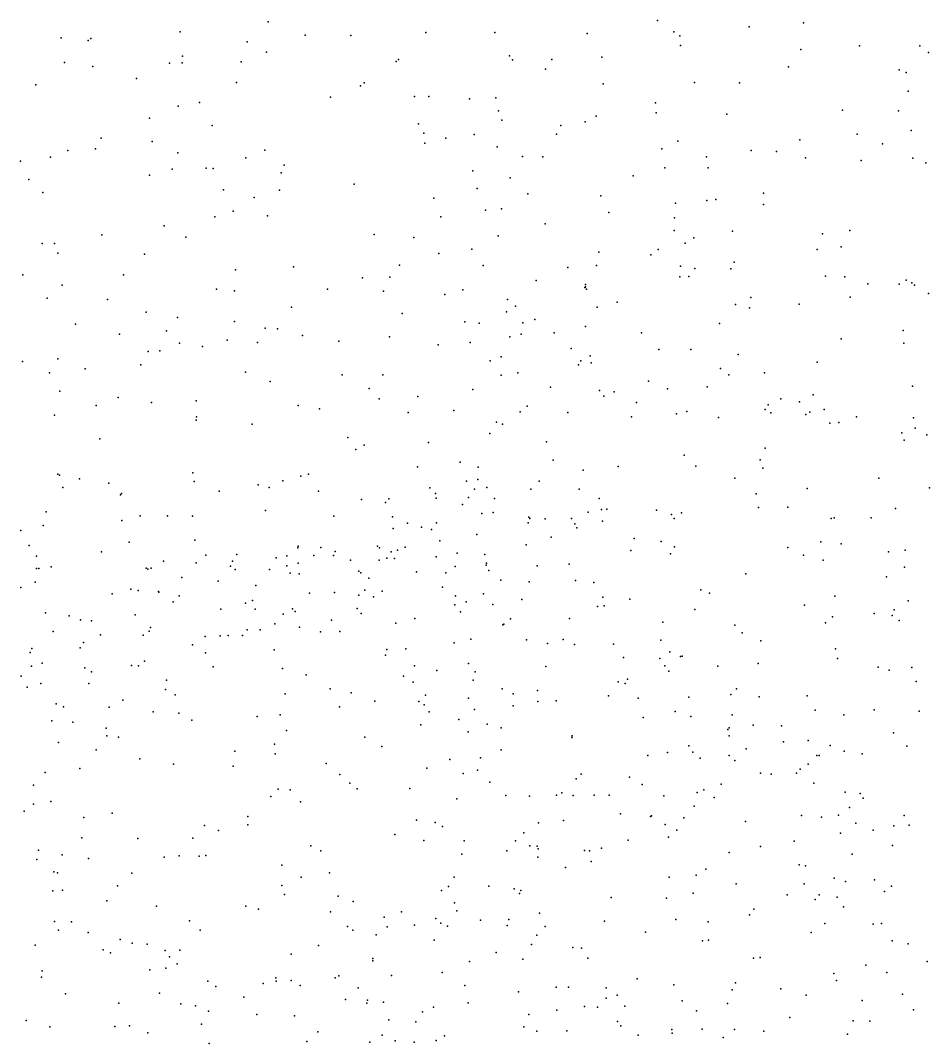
# Model space of a CAD drawing. Header units: metres. Extents: x -25 to 25, y -27.8 to 27.8.
# Drawn here: x 7.554 to 9.096, y 5.225 to 6.961 of the extents above; entities that cross this region are included whole.
import ezdxf

# ---------------------------------------------------------------- set-up
doc = ezdxf.new("R2010")
doc.units = ezdxf.units.M

msp = doc.modelspace()

# ---------------------------------------------------------------- linework, layer by layer
for p in [(8.6349, 6.9607, 13.0576), (7.9742, 6.9582, 12.2411), (8.7904, 6.9497, -18.005), (8.8825, 6.9565, -21.3429), (7.6225, 6.9315, 11.4226), (7.6686, 6.9269, 4.0094), (7.6732, 6.9301, 21.6245), (7.8247, 6.9416, 3.9499), (8.037, 6.9358, 24.085), (8.1145, 6.935, 9.3037), (8.2418, 6.94, 9.4309), (8.3588, 6.9404, 2.4988), (8.5154, 6.9385, -4.5682), (8.6625, 6.9412, 3.2483), (8.6728, 6.9349, 22.3196), (7.9382, 6.9243, 9.2687), (8.6735, 6.9181, -21.5217), (8.8782, 6.9114, 3.0968), (8.9776, 6.9177, 13.6088), (9.0797, 6.9176, -4.3207), (7.8285, 6.9003, 12.149), (7.9712, 6.907, 25.7129), (8.1915, 6.8913, 16.0031), (8.1954, 6.8945, 16.3012), (8.3838, 6.9006, -5.316), (8.3888, 6.8941, 9.5627), (8.4555, 6.8944, -5.8496), (8.5401, 6.8985, 24.3104), (9.0945, 6.9064, 18.9933), (7.6287, 6.8891, -11.8344), (7.6767, 6.8826, 1.3898), (7.8069, 6.8884, -11.5517), (7.8283, 6.8888, 24.011), (7.9281, 6.8904, -22.2799), (8.4447, 6.878, -4.787), (8.8569, 6.8822, 3.0555), (9.045, 6.8772, 10.5325), (7.7504, 6.862, -10.8332), (9.0569, 6.8722, 19.1772), (7.5796, 6.8514, 23.7657), (7.9202, 6.8557, -22.829), (8.1306, 6.8498, 21.703), (8.1369, 6.8549, 25.705), (8.5426, 6.8534, 22.0005), (8.6973, 6.8554, 13.2354), (8.7741, 6.8546, 24.6757), (9.0604, 6.8407, -21.1595), (8.0797, 6.8305, 3.7135), (8.2221, 6.8317, 15.5237), (8.2469, 6.8315, 1.7298), (8.3159, 6.8279, 12.6047), (8.3606, 6.8293, 15.3666), (7.8213, 6.8154, -23.1553), (7.8578, 6.8216, 21.6975), (8.3652, 6.8075, 2.1757), (8.6311, 6.8211, 24.4443), (8.9486, 6.8086, -5.8326), (9.0439, 6.8071, 18.8223), (7.7724, 6.795, 12.262), (8.3708, 6.7914, 1.9106), (8.512, 6.7889, 2.7305), (8.5304, 6.7983, 16.4267), (8.6327, 6.8042, 9.7752), (8.7524, 6.8015, 15.1371), (7.8789, 6.7826, -11.7312), (8.2294, 6.7852, 24.1735), (8.238, 6.7697, 15.7657), (8.4705, 6.7826, 15.2605), (9.0652, 6.7742, 13.73), (7.6908, 6.7612, 9.7978), (7.777, 6.7556, 9.6609), (8.24, 6.7523, 16.1171), (8.2753, 6.761, 21.7584), (8.3235, 6.7674, -21.7731), (8.4633, 6.7679, 12.7728), (8.6692, 6.7557, 25.2747), (8.8765, 6.7583, 10.0854), (8.9734, 6.7676, 14.958), (7.634, 6.7399, -10.6286), (7.6809, 6.743, -12.0358), (7.8206, 6.7359, -11.0375), (7.9685, 6.7409, 12.3895), (8.3624, 6.7464, 25.6135), (8.6422, 6.7428, -5.8389), (8.7935, 6.74, 3.2417), (8.8365, 6.7384, 16.3924), (9.0166, 6.7512, 3.1484), (7.5537, 6.722, 9.9556), (7.6046, 6.7285, 25.7786), (7.9364, 6.7278, 24.0617), (8.4058, 6.73, 2.4417), (8.4404, 6.7296, 9.5901), (8.7181, 6.7294, 22.3943), (8.8861, 6.7278, 19.1068), (8.9806, 6.7231, -4.1297), (9.0681, 6.7272, 18.624), (9.0903, 6.719, 3.11), (7.811, 6.7082, 25.7309), (7.8686, 6.7102, 3.9498), (7.8809, 6.7098, -22.9826), (7.9962, 6.7023, 3.7944), (8.0014, 6.7151, -11.4509), (8.3211, 6.7053, 3.5301), (8.6471, 6.7105, 22.1965), (8.721, 6.7105, 25.0263), (7.5677, 6.691, 12.1764), (7.7728, 6.6983, 23.8837), (8.1199, 6.6832, 12.4902), (8.3848, 6.6936, 24.3088), (8.5933, 6.6973, 3.3993), (7.5915, 6.6688, 4.0702), (7.8983, 6.6731, 1.5105), (7.9932, 6.673, 25.7127), (8.3287, 6.6757, -5.3688), (8.4146, 6.6666, 15.3704), (8.8148, 6.6674, 9.9456), (7.9504, 6.6603, -21.9477), (8.2552, 6.6594, 15.9473), (8.5384, 6.6633, -21.6021), (8.6653, 6.6508, 15.1124), (8.7182, 6.655, 9.8131), (8.7336, 6.6571, 13.2813), (8.8147, 6.6483, 18.8831), (7.9149, 6.6373, -11.2536), (8.3431, 6.6388, -4.718), (8.3702, 6.6409, 21.8174), (8.552, 6.6347, 9.6478), (7.8838, 6.6277, -22.355), (7.9729, 6.6295, -12.013), (8.2673, 6.6277, 15.6985), (8.4443, 6.6159, 25.5076), (8.6634, 6.6256, 25.1691), (7.6917, 6.5971, 23.6403), (7.7973, 6.6122, 9.5389), (8.1538, 6.5974, -11.5779), (8.6632, 6.6043, 24.7864), (8.7618, 6.6034, 3.3378), (8.9147, 6.5988, 18.6187), (8.9614, 6.6042, 19.5302), (7.5905, 6.5822, -12.1755), (7.6114, 6.582, 21.7913), (7.8346, 6.5932, -22.1535), (8.2213, 6.5922, 9.4288), (8.3641, 6.5954, 16.3229), (8.6816, 6.5826, 18.9464), (8.6963, 6.592, 19.2475), (7.6174, 6.566, 25.8606), (7.7642, 6.5643, 12.3146), (8.2638, 6.5651, -11.8751), (8.3197, 6.5728, -5.5713), (8.535, 6.5678, 24.576), (8.6235, 6.5628, 12.9002), (8.6361, 6.572, 3.0041), (8.9059, 6.5721, 13.6353), (8.9463, 6.5766, -21.2), (8.1969, 6.5457, 12.5088), (8.3389, 6.5448, 1.6696), (8.5315, 6.5452, 25.382), (8.6739, 6.544, -21.4429), (8.765, 6.5504, 16.3582), (7.5579, 6.5294, 19.1068), (7.7284, 6.5294, -11.0312), (7.9188, 6.5377, 21.8491), (8.0171, 6.5429, 3.7831), (8.4824, 6.5417, 2.1535), (8.6979, 6.5396, 13.0941), (8.7593, 6.5394, 19.4574), (8.9198, 6.5267, 3.3197), (7.6243, 6.5118, 12.2535), (8.1343, 6.5242, -12.1403), (8.1804, 6.525, 3.6362), (8.4286, 6.5194, 3.5053), (8.5125, 6.5128, 18.9914), (8.6729, 6.5258, 18.7443), (8.6877, 6.5265, 22.2), (8.9524, 6.5258, 22.7794), (8.9915, 6.5141, 16.3776), (9.0451, 6.5135, 13.4093), (9.0569, 6.5199, -4.3291), (9.0662, 6.5158, 18.4743), (9.0709, 6.5118, 14.6706), (7.8866, 6.5048, -22.7402), (7.9167, 6.5019, 24.0102), (8.0745, 6.5047, 21.8502), (8.1699, 6.5012, 24.2826), (8.2737, 6.4957, 15.9149), (8.3046, 6.5039, 16.1713), (8.5117, 6.5079, 16.3559), (8.5124, 6.5085, 2.8289), (8.5145, 6.505, 12.7186), (9.0944, 6.4974, 22.9003), (7.5988, 6.4897, 18.9503), (7.7015, 6.4871, 19.2371), (8.3801, 6.4875, 19.0716), (8.3938, 6.4761, 19.2511), (8.5665, 6.4827, 21.9111), (8.7673, 6.4788, 22.4689), (8.7929, 6.4909, 18.5893), (8.8754, 6.4795, 10.0798), (8.9619, 6.491, 3.3952), (7.7671, 6.4655, 25.7308), (8.0135, 6.4741, 9.402), (8.2013, 6.4636, 19.1387), (8.3785, 6.4664, 12.5701), (8.5326, 6.4741, 1.9382), (8.7906, 6.4731, 3.415), (7.6472, 6.4455, 4.1239), (7.82, 6.4567, 18.9681), (7.9168, 6.4499, -21.9128), (8.3078, 6.4491, -4.9648), (8.3319, 6.4469, 21.8436), (8.4065, 6.4475, 18.8519), (8.4266, 6.4535, 2.581), (8.5125, 6.4414, -12.0121), (8.7399, 6.4464, 9.8646), (7.722, 6.4283, -23.2135), (7.8015, 6.4341, 23.7206), (7.9689, 6.4388, 19.3126), (7.9897, 6.4376, 18.9557), (8.0322, 6.4263, 25.6222), (8.1802, 6.4239, 19.3517), (8.3842, 6.424, -4.4604), (8.4035, 6.4286, 15.5481), (8.4596, 6.4309, -5.7134), (8.6076, 6.4308, 15.203), (9.0519, 6.4347, 13.1505), (7.8236, 6.413, -22.938), (7.8624, 6.4077, 9.3983), (7.9045, 6.4182, 3.9957), (7.9558, 6.4143, 12.3518), (8.0942, 6.4167, 1.4967), (8.2628, 6.4102, -5.4215), (8.3166, 6.4145, -12.2431), (8.9467, 6.4208, 14.7888), (9.0529, 6.4132, 3.3615), (7.7706, 6.3989, 19.4795), (7.79, 6.4002, 18.7955), (8.3696, 6.3898, 3.5702), (8.4884, 6.4041, -4.2734), (8.5203, 6.3918, 24.9996), (8.6369, 6.4026, 19.5591), (8.6912, 6.4023, 12.935), (8.7719, 6.3939, 15.0043), (7.5571, 6.3821, -23.3967), (7.6173, 6.3865, 19.5545), (7.7578, 6.3765, -22.1455), (8.3508, 6.3832, 18.7078), (8.5007, 6.3766, -21.5909), (8.5046, 6.383, -11.7825), (8.5222, 6.3798, 18.6148), (8.9055, 6.3812, 13.1703), (7.6028, 6.3628, 18.6586), (7.6636, 6.3698, 9.6181), (7.9355, 6.3641, -11.2904), (8.0999, 6.3593, 24.3093), (8.1689, 6.3593, 3.7072), (8.3693, 6.3588, 25.3813), (8.3979, 6.3626, 19.5432), (8.7414, 6.3703, -12.1342), (8.7556, 6.3593, 22.325), (8.8166, 6.363, 16.3546), (7.9777, 6.3482, 18.7133), (8.1452, 6.3364, 21.8718), (8.453, 6.3385, 2.314), (8.6194, 6.3486, 3.5174), (8.7191, 6.339, -11.9131), (9.0675, 6.3404, 12.9234), (7.6205, 6.3319, -11.0686), (7.7196, 6.321, 25.8005), (8.1623, 6.3188, 18.6706), (8.2282, 6.3227, 12.4273), (8.3214, 6.3347, -4.693), (8.5365, 6.3326, 9.716), (8.5437, 6.3235, 3.2557), (8.5612, 6.3306, 12.6213), (8.6518, 6.3356, 12.7806), (8.8442, 6.3189, 10.2343), (8.8988, 6.3254, 3.5455), (7.6824, 6.3072, 23.4224), (7.776, 6.3125, 18.6475), (7.8517, 6.3155, 19.5947), (8.0251, 6.3075, -12.3523), (8.0611, 6.3017, 3.8499), (8.4133, 6.3064, 21.8561), (8.5991, 6.3124, 15.3185), (8.8227, 6.3086, 18.4228), (8.8758, 6.3138, 22.5747), (7.6116, 6.2909, 4.1798), (7.8523, 6.288, 21.8813), (8.2117, 6.2956, -21.7502), (8.2889, 6.2991, 24.5796), (8.4017, 6.2968, 2.83), (8.4826, 6.2958, 12.4), (8.5905, 6.2881, 12.0675), (8.6668, 6.2935, 18.4433), (8.6846, 6.2975, -21.3378), (8.7383, 6.2872, 12.6345), (8.8172, 6.3008, 12.8158), (8.8272, 6.2952, 12.2711), (8.8863, 6.2923, 3.508), (8.8934, 6.2959, 14.917), (8.9178, 6.3009, 10.4383), (8.9722, 6.2883, 19.6293), (9.0693, 6.2866, -4.4174), (7.8519, 6.2827, 23.8001), (7.9467, 6.2755, 9.4114), (8.3618, 6.279, 15.7392), (8.3716, 6.2755, 24.7195), (8.927, 6.2774, 12.0648), (8.9426, 6.2787, 12.5907), (9.0722, 6.269, 12.4785), (7.6882, 6.2511, 12.1114), (8.1092, 6.2531, 25.4744), (8.3503, 6.2601, 12.3013), (9.0492, 6.261, 12.255), (9.0919, 6.2574, 10.7523), (8.1231, 6.2327, 24.3947), (8.1368, 6.24, 12.2669), (8.2464, 6.2448, -5.081), (8.4462, 6.2455, 15.5747), (8.8173, 6.2351, 22.2362), (9.0532, 6.2487, -12.0553), (8.4579, 6.2147, 9.8107), (8.6798, 6.2232, 16.3386), (8.8089, 6.2155, 15.1086), (8.2272, 6.2032, 18.5643), (8.2997, 6.2112, 3.7127), (8.3307, 6.2029, 16.077), (8.5085, 6.1977, 18.4542), (8.568, 6.2041, 19.6577), (8.7, 6.2043, 10.2867), (8.8136, 6.2013, -12.3486), (7.6169, 6.1909, 25.9995), (7.6201, 6.1891, 23.3165), (7.6541, 6.1832, -23.0235), (7.846, 6.1931, 25.6366), (7.9989, 6.1795, 24.1909), (8.0295, 6.1874, 18.5813), (8.0427, 6.1912, 4.0193), (8.3297, 6.1819, -12.4357), (8.7657, 6.1842, 10.5661), (9.0103, 6.1843, 3.4711), (7.6254, 6.1681, 1.1237), (7.7034, 6.1754, 18.5089), (7.8482, 6.1785, 4.2685), (7.9571, 6.1729, 4.1528), (7.9758, 6.1685, 12.1283), (8.0593, 6.1622, -11.4397), (8.2484, 6.1677, 25.2683), (8.3106, 6.1788, 11.9288), (8.3243, 6.1653, 9.6779), (8.3453, 6.1682, 2.5693), (8.4198, 6.1657, -5.6752), (8.4339, 6.1788, 11.7634), (8.5021, 6.1654, 21.8462), (8.8889, 6.1665, 10.8533), (9.0964, 6.1679, -5.4678), (7.7232, 6.1557, 25.7999), (7.7254, 6.1584, -22.6773), (7.8908, 6.1618, 19.744), (8.1326, 6.148, 12.0587), (8.1789, 6.1493, 9.569), (8.2582, 6.1579, 21.8642), (8.259, 6.1501, 24.6816), (8.3138, 6.1514, 15.9297), (8.3583, 6.1498, 19.7124), (8.5355, 6.1494, 10.1039), (8.8022, 6.1574, 22.0231), (7.9697, 6.1295, 25.5146), (8.1732, 6.1431, -5.3637), (8.304, 6.1396, 24.8558), (8.5397, 6.1312, 2.0691), (8.5489, 6.1316, 16.2879), (8.6333, 6.1298, -12.4678), (8.8061, 6.1341, 3.6264), (8.8557, 6.1351, 11.6618), (9.0388, 6.1328, 16.4031), (7.5975, 6.1268, 11.9264), (7.7259, 6.1121, 23.4087), (7.7568, 6.1204, -11.4199), (7.8031, 6.12, -21.7508), (7.8459, 6.1195, 23.6811), (8.0857, 6.1194, 19.771), (8.185, 6.1188, 24.5219), (8.3365, 6.1243, -11.5401), (8.3557, 6.1257, -4.5561), (8.4162, 6.1182, 10.9467), (8.4182, 6.1156, 11.1253), (8.444, 6.1152, 10.463), (8.489, 6.1159, 11.4161), (8.5172, 6.1262, 10.7542), (8.5413, 6.1109, 11.2661), (8.6583, 6.1223, 18.3679), (8.6629, 6.1157, 11.5063), (8.6755, 6.1256, 10.9944), (8.9295, 6.1157, 11.0783), (8.9344, 6.1166, 22.3208), (8.9975, 6.1166, 22.4858), (7.5545, 6.0953, -22.1879), (7.5924, 6.1038, 21.805), (8.1864, 6.099, 11.3799), (8.2103, 6.1078, 11.1822), (8.2344, 6.1009, 10.9466), (8.2515, 6.0971, -21.6666), (8.2599, 6.1085, 11.5661), (8.4153, 6.1084, 10.2036), (8.4942, 6.1066, 1.6174), (8.4979, 6.1, 15.596), (7.7381, 6.0753, 21.8461), (7.8497, 6.0789, 11.9143), (8.2653, 6.0777, 10.0233), (8.3279, 6.0886, 2.9067), (8.4543, 6.0839, 3.364), (8.5951, 6.0818, 1.8199), (8.6412, 6.0766, -4.1962), (8.9119, 6.0761, 22.1033), (7.5684, 6.0698, 9.5298), (7.6914, 6.0593, 11.0106), (8.0245, 6.0661, -12.4), (8.0251, 6.0688, 11.8417), (8.0636, 6.0664, 11.5626), (8.088, 6.0599, 21.9418), (8.1596, 6.0687, 10.7166), (8.1628, 6.0659, 22.0184), (8.183, 6.0592, 4.0025), (8.1933, 6.0618, 21.9257), (8.2065, 6.0672, 10.254), (8.4119, 6.0711, 15.7286), (8.5895, 6.0616, 3.7242), (8.6636, 6.0677, 15.3952), (8.856, 6.0666, 11.4094), (8.9466, 6.073, 11.2627), (9.0269, 6.0594, 3.6897), (9.0551, 6.0618, 11.6244), (7.5807, 6.0518, 11.1794), (7.7963, 6.0435, 23.5425), (7.8683, 6.0533, 11.081), (7.9138, 6.0433, 23.8389), (7.921, 6.0547, 11.3147), (7.9879, 6.0487, 21.8947), (8.0058, 6.0523, 21.8715), (8.0516, 6.0532, 21.8213), (8.085, 6.0529, 22.0659), (8.1137, 6.0449, 18.4737), (8.1622, 6.045, 21.7268), (8.1756, 6.0485, 22.1092), (8.1887, 6.0479, 9.7794), (8.2591, 6.0504, 21.7688), (8.2949, 6.0567, 22.0038), (8.3417, 6.0548, 21.8889), (8.6566, 6.056, -11.6213), (8.8825, 6.0536, 16.3375), (8.9156, 6.0452, 18.3142), (7.5811, 6.031, 11.7222), (7.5851, 6.0307, -22.4391), (7.6059, 6.0339, 18.4055), (7.767, 6.0314, 11.3244), (7.7698, 6.0299, 10.8486), (7.7756, 6.0314, 4.3765), (7.8518, 6.0405, -11.6057), (7.9104, 6.0349, 22.0649), (7.9182, 6.029, 21.7825), (7.9766, 6.0292, 10.7466), (8.0059, 6.0354, 22.1264), (8.0247, 6.04, 4.2713), (8.1282, 6.0262, 22.2359), (8.1314, 6.0234, 21.6337), (8.2257, 6.0254, 21.6481), (8.2755, 6.0237, 22.1815), (8.2913, 6.034, 25.0346), (8.344, 6.0364, 21.7199), (8.3443, 6.0397, 22.0818), (8.3488, 6.0275, 1.4504), (8.4305, 6.0354, 21.8143), (8.4847, 6.0382, -4.3314), (9.0537, 6.0331, 11.3737), (7.5787, 6.0075, 10.7042), (7.8277, 6.0157, 21.9474), (7.8891, 6.0092, 22.193), (8.0115, 6.023, 21.7061), (8.0267, 6.0217, 22.2214), (8.1448, 6.0143, -5.0058), (8.3689, 6.0111, 22.1678), (8.4168, 6.0085, 21.6654), (8.4954, 6.0104, 22.0139), (8.5266, 6.0074, 21.8534), (8.7848, 6.0216, 19.6941), (9.0234, 6.0167, 22.2059), (7.5545, 5.9987, 11.4207), (7.7411, 5.9957, 22.0364), (7.7534, 5.9937, 21.9022), (7.7878, 5.9919, 19.8036), (7.7885, 5.9908, 22.1435), (7.9532, 6.0021, 22.2569), (8.0443, 5.9893, 21.5732), (8.0865, 5.99, -5.2261), (8.1382, 5.9941, 25.3433), (8.1676, 5.9925, -5.5382), (8.2699, 5.9992, 24.7537), (8.7082, 5.9948, 3.6352), (8.7228, 5.9893, -21.2816), (7.7094, 5.9881, 11.5872), (7.8127, 5.9745, 22.2506), (7.8231, 5.9847, 21.7301), (7.9358, 5.9723, 21.5713), (7.9477, 5.9766, 10.4123), (8.1278, 5.9856, 1.214), (8.153, 5.983, 22.3085), (8.2922, 5.9843, 22.275), (8.31, 5.9741, 3.9772), (8.3396, 5.9881, 15.9473), (8.4043, 5.9783, 18.3882), (8.5418, 5.982, 21.8195), (8.5878, 5.9789, 21.9556), (8.9356, 5.9842, 15.3178), (9.0599, 5.976, -4.4523), (7.5962, 5.9558, 23.2694), (7.8937, 5.9621, 22.314), (7.9518, 5.9617, 19.804), (8.0152, 5.9622, -21.6675), (8.02, 5.9578, 9.8193), (8.1253, 5.963, 21.5163), (8.132, 5.9543, 21.8581), (8.291, 5.9693, 21.5302), (8.3002, 5.9572, 19.743), (8.3553, 5.9698, 3.186), (8.5327, 5.9665, -21.4031), (8.5445, 5.9677, 22.0809), (8.698, 5.9611, 21.8108), (8.8841, 5.9689, 21.8602), (9.0024, 5.9543, 19.6554), (9.0362, 5.9608, 15.4608), (7.6362, 5.9503, -21.6056), (7.6555, 5.944, 21.8467), (7.6742, 5.9422, 22.1756), (7.7484, 5.952, 18.4016), (7.9856, 5.9369, 21.5076), (7.9997, 5.9532, 9.6596), (8.0818, 5.943, 24.3434), (8.1905, 5.9382, 22.3748), (8.2232, 5.946, 18.42), (8.3854, 5.9455, -12.3801), (8.4852, 5.9458, 21.5628), (8.6439, 5.9401, 21.8784), (8.9196, 5.9386, 3.6533), (8.9317, 5.9488, -12.7379), (9.0331, 5.951, 16.3582), (9.0447, 5.9429, 21.9902), (7.6091, 5.9242, 21.95), (7.7719, 5.9246, 22.3233), (7.7744, 5.9305, 25.698), (7.9385, 5.927, 18.4196), (7.9603, 5.9266, 22.3988), (8.0275, 5.9313, 4.4138), (8.0628, 5.9236, 21.4706), (8.0954, 5.9239, 22.4037), (8.3721, 5.9351, 2.3284), (8.3741, 5.9364, 22.3073), (8.766, 5.9347, 15.4219), (8.7786, 5.9217, 3.7547), (7.6607, 5.9053, 22.2744), (7.6898, 5.9182, 21.6675), (7.7617, 5.9179, 21.5772), (7.867, 5.9155, 4.4965), (7.8926, 5.9168, 10.2596), (7.9061, 5.9172, 21.8456), (7.9307, 5.917, 10.0575), (8.2897, 5.9045, 21.4388), (8.3179, 5.9112, 22.3666), (8.4122, 5.9097, 21.4787), (8.4479, 5.9038, -5.624), (8.4744, 5.9105, 16.1412), (8.4938, 5.9019, 15.6604), (8.5603, 5.9024, 21.5364), (8.6403, 5.9094, 3.8476), (8.8101, 5.908, -4.2039), (7.5704, 5.8886, 21.8272), (7.573, 5.8952, 22.0973), (7.6553, 5.8965, 4.4562), (7.8459, 5.9016, 22.4027), (7.8676, 5.8876, 0.9687), (7.9843, 5.8931, -12.1294), (8.1755, 5.8936, -11.7511), (8.2074, 5.8943, -12.108), (8.6556, 5.8895, 21.6323), (8.9367, 5.8946, 18.2653), (7.5904, 5.8704, 21.7275), (7.7642, 5.8734, 21.5027), (8.1733, 5.8838, 22.4568), (8.3142, 5.8697, 24.8941), (8.5768, 5.8801, 22.2427), (8.6386, 5.8784, 18.2615), (8.674, 5.8815, -5.5514), (8.6767, 5.8822, -12.3276), (8.8055, 5.8698, 16.1697), (8.9401, 5.8782, 15.6983), (7.5722, 5.865, 9.6181), (7.6628, 5.8625, 22.3559), (7.6745, 5.8557, 21.54), (7.7421, 5.8661, 9.5995), (7.7538, 5.866, 22.4198), (7.8808, 5.8643, 21.4353), (7.9985, 5.8611, 22.4938), (8.0383, 5.8504, 21.3733), (8.2221, 5.8656, 24.5532), (8.2604, 5.8579, 25.1646), (8.3254, 5.8556, 2.5656), (8.4454, 5.8646, 22.3519), (8.6471, 5.8656, 22.1557), (8.6537, 5.8567, 15.5434), (8.7372, 5.8649, 21.9071), (9.0091, 5.8636, -5.3176), (9.0277, 5.8581, 15.8771), (9.0664, 5.8628, -21.2662), (7.5548, 5.848, 21.7041), (7.5882, 5.8356, 21.5843), (7.6695, 5.8355, -13.7951), (7.8017, 5.8414, 23.5693), (8.2039, 5.8484, -4.7115), (8.2203, 5.838, 21.3485), (8.322, 5.8415, 21.3612), (8.568, 5.8386, 1.7263), (8.5797, 5.8356, -11.6729), (8.5836, 5.8433, 21.4688), (9.0739, 5.8389, 21.8538), (7.5653, 5.8296, 22.3392), (7.8, 5.8254, 21.4042), (7.8162, 5.8167, 18.3434), (8.0031, 5.8181, 24.0824), (8.079, 5.8266, -4.9324), (8.1151, 5.8202, 21.327), (8.241, 5.8158, 4.3069), (8.3713, 5.8269, 21.819), (8.39, 5.8181, 22.4409), (8.4312, 5.824, 4.0696), (8.7592, 5.8172, 21.6562), (8.769, 5.8266, 22.0074), (7.6142, 5.8012, 25.8927), (7.7273, 5.8073, 10.2375), (8.1553, 5.8058, 24.3914), (8.2295, 5.8055, 22.5104), (8.239, 5.7996, -21.5273), (8.3142, 5.8111, 22.4764), (8.3899, 5.7981, 15.8635), (8.4318, 5.8051, 21.3536), (8.4628, 5.8066, 1.5307), (8.5518, 5.8149, 22.3306), (8.6022, 5.8106, 19.6725), (8.6882, 5.8127, 21.534), (8.8075, 5.8132, 21.8022), (8.8886, 5.8146, 3.6939), (7.6269, 5.7963, 22.4755), (7.7044, 5.7957, 25.7643), (7.7789, 5.7875, 22.5247), (7.8224, 5.7857, 25.6591), (7.9944, 5.7824, 19.7941), (8.0949, 5.796, 22.5449), (8.247, 5.7875, 19.7082), (8.3242, 5.7917, 24.7591), (8.6647, 5.7884, 16.0679), (8.7617, 5.7827, 3.8572), (8.9025, 5.7904, -12.5071), (8.9512, 5.7824, 3.5988), (9.0026, 5.791, 3.4354), (9.079, 5.7888, -13.1486), (7.6071, 5.7724, 21.4398), (7.6426, 5.7699, 9.777), (7.8444, 5.7734, 21.324), (7.9556, 5.7798, 22.5692), (8.2329, 5.7659, 21.2859), (8.2974, 5.7748, 1.1753), (8.3455, 5.7665, 3.0595), (8.6106, 5.7781, 21.4071), (8.6914, 5.7798, 22.2239), (8.7969, 5.7652, -12.1026), (8.8453, 5.7641, 21.9313), (7.699, 5.7599, 21.3493), (7.7003, 5.7469, 22.564), (8.0052, 5.7561, 21.2825), (8.3133, 5.754, 18.2756), (8.3695, 5.7604, 21.2958), (8.4902, 5.7472, 22.4367), (8.754, 5.7575, 21.5267), (8.7562, 5.7604, 22.1431), (8.7562, 5.7471, -21.3158), (9.0355, 5.7522, -5.0832), (7.6182, 5.7359, 22.5471), (7.7201, 5.7447, 0.8732), (7.985, 5.7326, 18.3011), (8.138, 5.7448, 21.819), (8.1669, 5.729, 21.2493), (8.4893, 5.7443, 21.3158), (8.6881, 5.73, 7.1025), (8.8485, 5.7369, 22.0316), (8.8906, 5.739, 3.7361), (8.9279, 5.7305, -4.3548), (9.0581, 5.7296, 18.249), (7.6824, 5.7231, 19.8389), (7.9177, 5.7211, 22.6269), (7.9862, 5.7167, 25.5362), (8.3692, 5.7234, 22.5307), (8.6182, 5.7136, 7.2868), (8.6519, 5.7188, 15.9127), (8.6949, 5.7195, 21.4159), (8.7566, 5.7136, -5.4269), (8.7851, 5.7247, 19.6368), (8.9051, 5.7136, 21.8894), (8.9091, 5.7135, 21.7503), (8.9518, 5.7208, 19.6073), (8.982, 5.7162, -12.2803), (7.7561, 5.7082, 4.6616), (7.8135, 5.6991, 21.2531), (7.9147, 5.6954, 21.2345), (8.0726, 5.6999, 21.2245), (8.2825, 5.7066, 25.2255), (8.3346, 5.7096, -4.4694), (8.7074, 5.7089, 22.2795), (8.7659, 5.705, -12.932), (8.8906, 5.6989, 18.2355), (7.5957, 5.6849, 21.3202), (7.6547, 5.6916, 10.1154), (8.0957, 5.6814, 24.2354), (8.2434, 5.6921, 22.5953), (8.3047, 5.6832, 21.2198), (8.3292, 5.6888, 4.3647), (8.505, 5.6818, 15.7947), (8.5872, 5.6766, 2.0433), (8.8094, 5.6837, 21.4859), (8.8274, 5.682, 22.1508), (8.8706, 5.6837, 21.5488), (8.8769, 5.6906, -5.253), (7.576, 5.6632, -13.9206), (8.1124, 5.6668, 22.6407), (8.35, 5.6682, 2.7969), (8.4969, 5.6738, 21.2552), (8.6086, 5.6645, 21.2933), (8.7427, 5.6649, 7.4756), (8.8999, 5.6667, 22.0574), (7.9787, 5.6443, -5.4321), (7.9908, 5.6562, 23.9673), (8.0113, 5.6556, 22.6724), (8.125, 5.657, 18.2444), (8.2142, 5.6576, 24.4124), (8.3775, 5.6457, 21.1968), (8.4175, 5.6444, 22.5647), (8.4632, 5.6461, 3.2719), (8.4725, 5.6502, 2.2727), (8.4917, 5.6455, -21.4219), (8.5274, 5.6464, 22.4962), (8.5526, 5.6465, 7.4961), (8.6457, 5.6452, 21.7477), (8.702, 5.6509, 21.3465), (8.7135, 5.6553, 3.5702), (8.7311, 5.6422, 4.0057), (8.9532, 5.6514, -13.0288), (8.9784, 5.6493, 21.8441), (7.5756, 5.6311, 4.6879), (7.6055, 5.6354, 22.6711), (8.0292, 5.6349, 21.1697), (8.294, 5.6402, 19.6445), (8.6972, 5.6276, 22.3644), (8.9608, 5.6255, 7.0395), (8.9837, 5.6411, 21.7192), (7.5601, 5.6192, 21.2735), (7.6611, 5.6086, 23.4087), (7.7093, 5.6157, 21.1943), (7.9397, 5.6103, 23.8095), (8.5717, 5.6144, 21.2303), (8.6228, 5.61, 19.6132), (8.6244, 5.6113, -4.3053), (8.6794, 5.6078, 7.6904), (8.8793, 5.6116, 7.2743), (8.9131, 5.6092, -11.7594), (8.9417, 5.6124, 3.6563), (9.0534, 5.6119, 21.5688), (7.8662, 5.5946, 21.1561), (7.9394, 5.5957, -5.1781), (8.2259, 5.6038, 22.6529), (8.2574, 5.6001, 21.156), (8.27, 5.5931, 4.5277), (8.4327, 5.5994, 7.1931), (8.4755, 5.6033, -5.4898), (8.6475, 5.5964, 22.4374), (8.7843, 5.6016, 22.2962), (8.9713, 5.5987, 21.507), (9.0358, 5.594, 6.8954), (9.0619, 5.5956, 21.9113), (7.6579, 5.5739, 22.7423), (7.7528, 5.5729, 4.8002), (7.8465, 5.5735, 18.2379), (7.8895, 5.5862, 25.6311), (8.1889, 5.5793, -4.603), (8.4082, 5.5826, 2.5053), (8.6534, 5.5751, 21.262), (8.6673, 5.5871, 18.1893), (8.9454, 5.5816, 22.1057), (9.0009, 5.5868, 22.0208), (8.0464, 5.5604, 24.0746), (8.238, 5.5695, -21.5023), (8.3068, 5.5687, 22.6433), (8.3939, 5.569, 24.7491), (8.4183, 5.5603, 4.4184), (8.4306, 5.5596, 1.3091), (8.4321, 5.5553, 7.642), (8.54, 5.5563, 7.0298), (8.5848, 5.57, 1.6504), (8.8093, 5.5594, 6.7943), (8.8666, 5.5685, 21.3601), (9.0336, 5.5609, 21.4364), (7.5843, 5.5532, 2.3793), (7.6244, 5.5448, 21.6166), (7.669, 5.5389, 21.1607), (7.7975, 5.541, 21.1304), (7.8228, 5.5434, 22.7517), (7.8568, 5.5429, 23.6722), (7.8684, 5.5441, 19.7966), (8.0632, 5.5521, 22.7238), (8.3027, 5.5461, 18.1408), (8.3793, 5.5521, 21.1406), (8.4316, 5.5411, 3.0239), (8.5111, 5.5526, 18.1387), (8.5196, 5.5521, 21.7388), (8.7566, 5.5492, 21.3022), (8.9649, 5.5463, 18.2315), (7.5815, 5.537, 0.7725), (7.9974, 5.5275, 21.1031), (8.4786, 5.5236, 21.1528), (8.5222, 5.5338, 22.5627), (8.7166, 5.5207, 4.1355), (8.8754, 5.5281, 19.553), (8.8861, 5.5263, 22.2582), (7.6102, 5.5161, 4.8498), (7.6168, 5.5143, 25.7813), (7.7429, 5.5142, 23.529), (8.0301, 5.5073, 18.1802), (8.0779, 5.5144, 21.7269), (8.2896, 5.5071, 21.1005), (8.6543, 5.5069, 6.9167), (8.7002, 5.5107, -5.2363), (8.9344, 5.5054, 3.5785), (9.0032, 5.5029, 7.2038), (7.7183, 5.4922, 19.8515), (7.9973, 5.4928, 22.7697), (8.2803, 5.4912, 7.4169), (8.3485, 5.4921, 21.7304), (8.3914, 5.4872, 22.6436), (8.7683, 5.4959, 7.8089), (8.8838, 5.4958, 21.6942), (8.9535, 5.4999, 22.2042), (9.0318, 5.4917, 22.1319), (7.6086, 5.4842, 3.0102), (7.625, 5.4849, 18.2419), (8.0015, 5.4776, -4.9934), (8.0928, 5.4747, 22.7597), (8.2684, 5.4846, 25.334), (8.4004, 5.4794, 21.1011), (8.4027, 5.4848, 25.0954), (8.5559, 5.4729, 7.8732), (8.6499, 5.4718, 2.0133), (8.6954, 5.48, 22.467), (8.8546, 5.4774, -4.88), (8.9024, 5.4692, 6.6258), (8.9091, 5.477, -4.6418), (8.9394, 5.473, 21.2917), (9.02, 5.4831, 19.4375), (7.7001, 5.4668, 2.6689), (7.7845, 5.4578, 22.8109), (7.9359, 5.4581, 21.0602), (7.9579, 5.4527, 23.7751), (8.1181, 5.466, 25.4835), (8.2904, 5.4635, 22.6923), (8.7985, 5.4526, 22.3929), (8.9502, 5.4567, -21.3595), (7.8407, 5.4331, -21.5012), (8.0796, 5.4483, 21.052), (8.1709, 5.4391, 22.757), (8.2005, 5.4481, 24.2821), (8.2584, 5.4371, 7.2486), (8.2945, 5.4499, -5.4634), (8.3345, 5.4343, 21.0583), (8.3825, 5.4355, 0.9304), (8.4344, 5.446, 7.0508), (8.666, 5.4353, 21.1667), (8.7909, 5.443, 18.1894), (7.6117, 5.4322, 23.4028), (7.618, 5.4171, -14.0327), (7.6404, 5.4314, 22.8395), (7.8584, 5.4174, 21.0442), (8.1085, 5.4237, 4.8059), (8.1176, 5.417, 19.6612), (8.1761, 5.4227, 21.0378), (8.2223, 5.4257, 7.6172), (8.267, 5.4291, 19.6148), (8.2785, 5.4239, 24.4449), (8.3795, 5.4253, 7.8743), (8.4444, 5.4236, 2.7095), (8.5449, 5.4326, 21.114), (8.7206, 5.4315, -4.4483), (8.9189, 5.4286, 7.5854), (9.0006, 5.4277, 6.5128), (9.0149, 5.4287, 3.5543), (7.6686, 5.4133, 21.0809), (7.7228, 5.4014, 21.5828), (8.1576, 5.4096, 24.1329), (8.2558, 5.4005, 22.7396), (8.43, 5.4086, 22.6556), (8.6145, 5.4141, 21.6888), (8.7109, 5.3993, 4.2813), (8.7214, 5.4004, 3.3975), (8.8955, 5.4135, 21.2158), (9.0328, 5.399, 21.2046), (7.5784, 5.3918, 21.1155), (7.694, 5.384, 5.0411), (7.743, 5.395, 25.7249), (7.7689, 5.3936, 2.9243), (7.799, 5.383, 22.8498), (7.8243, 5.3836, 2.7333), (8.0596, 5.3912, 22.8045), (8.421, 5.3928, 24.8564), (8.4911, 5.388, 19.5921), (8.506, 5.3867, 2.4078), (9.0603, 5.394, 22.2491), (7.7067, 5.3786, 22.8602), (7.8064, 5.3722, 18.1979), (8.0129, 5.3767, 21.0247), (8.1516, 5.369, 7.3915), (8.1518, 5.3655, 7.854), (8.3155, 5.3643, -4.4211), (8.361, 5.3796, 18.0596), (8.4062, 5.368, 21.0427), (8.5166, 5.3695, 22.6363), (8.7974, 5.3698, 6.7013), (8.8087, 5.3708, 22.4512), (9.0921, 5.3643, 3.4316), (7.5905, 5.3481, 22.8864), (7.7735, 5.3498, 21.0401), (7.8004, 5.353, 23.5112), (7.8194, 5.36, 19.802), (8.9883, 5.3581, 22.3138), (7.5896, 5.3373, 2.1889), (7.8717, 5.3307, 5.0901), (7.9868, 5.3361, 22.8348), (7.9877, 5.3307, 25.5839), (8.0131, 5.3317, 8.055), (8.0877, 5.3366, 23.8003), (8.0937, 5.3398, 21.0149), (8.1831, 5.3401, 21.0153), (8.2694, 5.3452, 7.0893), (8.6002, 5.3349, 22.6143), (8.9342, 5.3438, 3.7748), (8.9385, 5.3316, 21.1501), (9.024, 5.3456, 21.6594), (7.8853, 5.3216, 21.5954), (7.9656, 5.327, 19.7272), (8.0281, 5.3236, 4.9695), (8.1266, 5.3192, 22.8113), (8.3078, 5.3235, 4.7427), (8.3989, 5.3128, 24.7019), (8.4627, 5.3208, 8.1084), (8.4837, 5.3205, 21.0433), (8.5474, 5.3194, -4.4024), (8.6627, 5.3246, 21.091), (8.7616, 5.3162, 21.1274), (8.7669, 5.328, 22.5152), (8.8443, 5.3178, 7.7318), (7.6303, 5.3093, 21.0754), (7.7894, 5.3104, 3.0903), (7.9329, 5.3037, 2.6527), (8.1055, 5.2999, 18.0928), (8.1429, 5.2987, 8.2747), (8.1696, 5.295, 0.7578), (8.5474, 5.302, 4.6152), (8.5665, 5.3069, 3.0802), (8.6764, 5.2975, -4.9384), (8.887, 5.3068, 22.4534), (8.9821, 5.2979, 22.3831), (9.0507, 5.3087, 21.1132), (7.7205, 5.2935, 5.1868), (7.826, 5.2921, 2.4228), (7.8509, 5.2891, 22.8699), (7.873, 5.2796, 7.8253), (8.1417, 5.2936, 25.4579), (8.2361, 5.2787, 24.2264), (8.2546, 5.2868, 21.0042), (8.3132, 5.2937, 22.7639), (8.4638, 5.2815, -21.4901), (8.5106, 5.2878, 2.8682), (8.5328, 5.2866, 22.6639), (8.5793, 5.2881, -5.1345), (8.701, 5.2805, 7.9481), (8.7538, 5.2928, -4.6749), (9.0694, 5.282, 22.3663), (7.5635, 5.2639, 5.2931), (7.9548, 5.2741, 7.6272), (8.0188, 5.272, 23.5955), (8.1786, 5.2653, -21.5059), (8.2246, 5.262, 4.8718), (8.4163, 5.2739, -5.3896), (8.5669, 5.2623, 6.8676), (8.8594, 5.2691, 21.6585), (8.967, 5.2634, 18.2225), (8.9948, 5.2631, 7.479), (7.6036, 5.2534, -21.4225), (7.7137, 5.254, 22.9222), (7.7389, 5.2548, 21.024), (7.7697, 5.2432, 25.6996), (7.8608, 5.2576, 21.0101), (8.0586, 5.2449, 2.794), (8.4079, 5.2531, 24.9601), (8.4297, 5.2458, 22.7353), (8.4807, 5.2465, 21.6409), (8.5725, 5.2547, 21.0399), (8.6592, 5.2486, 1.4587), (8.6594, 5.2425, 1.2068), (8.7107, 5.2492, 21.0677), (8.7652, 5.249, 4.3368), (8.815, 5.2457, 6.5326), (7.8738, 5.2249, 3.1919), (8.0397, 5.2283, 7.1974), (8.1464, 5.2271, 20.9872), (8.1677, 5.2393, -5.4512), (8.1893, 5.2295, 23.6541), (8.2216, 5.2273, 22.814), (8.2589, 5.23, 23.8109), (8.2735, 5.2377, 8.3886), (8.6019, 5.2389, 22.657), (8.746, 5.2351, 19.5327), (8.9571, 5.2409, 6.3228)]:
    msp.add_point(p)

doc.saveas('drawing.dxf')
